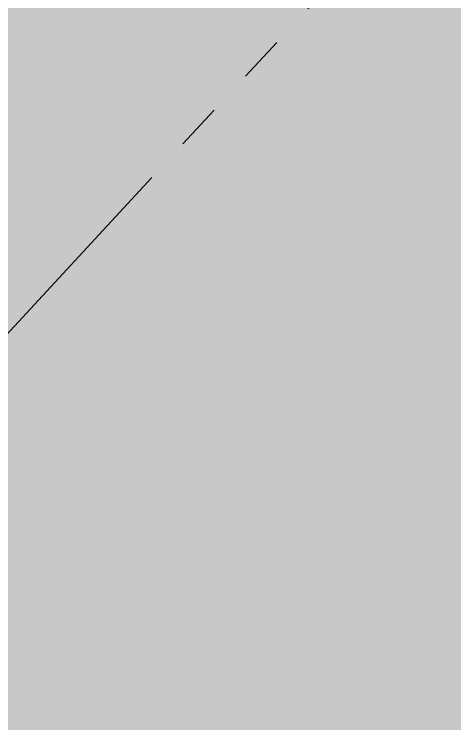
# Model space of a CAD drawing. Header units: inches. Extents: x 248001 to 248864, y 535757 to 536301.
# Drawn here: x 248109.46 to 248110.658, y 536115.248 to 536117.176 of the extents above; entities that cross this region are included whole.
import ezdxf

# ---------------------------------------------------------------- set-up
doc = ezdxf.new("R2010")
doc.units = ezdxf.units.IN
doc.header["$MEASUREMENT"] = 0
doc.linetypes.add('PHANTOM2', pattern=[1.25, 0.625, -0.125, 0.125, -0.125, 0.125, -0.125])
doc.layers.add('E1 precinct', color=88, linetype='Continuous')
doc.layers.add('New Footpath', color=25, linetype='PHANTOM2', lineweight=20)

msp = doc.modelspace()

# ---------------------------------------------------------------- hatches: boundary and pattern name
at = {"layer": 'E1 precinct', "transparency": 33554572}
h = msp.add_hatch(color=256, dxfattribs=at)
h.dxf.hatch_style = 1
h.paths.add_polyline_path([(248116.6829, 536105.5895), (248117.4415, 536105.7253), (248118.0397, 536105.5895), (248118.6211, 536104.6205), (248118.8953, 536103.1561), (248118.8397, 536102.6278), (248120.646, 536105.9563), (248122.005, 536109.4033), (248120.1059, 536110.2214), (248118.7382, 536110.2985), (248117.6264, 536110.6831), (248116.9393, 536110.8438), (248114.5944, 536111.6206), (248112.7828, 536112.6558), (248110.1311, 536113.2198), (248109.5871, 536113.5203), (248101.2442, 536104.5038), (248108.5449, 536094.0675), (248110.7377, 536097.4299), (248111.2561, 536098.2247), (248112.2929, 536101.3929), (248113.0005, 536102.4885), (248115.5201, 536103.8453), (248116.2971, 536105.2457)])
h.paths.add_polyline_path([(248107.8283, 536114.5644), (248106.2799, 536115.5645), (248104.4355, 536116.2706), (248103.1763, 536115.3665), (248101.5745, 536113.8817), (248100.3209, 536112.3777), (248099.5457, 536111.2149), (248099.3457, 536110.2181), (248099.6209, 536107.9143), (248099.5444, 536106.9337), (248100.0711, 536106.1808)])
h.paths.add_polyline_path([(248122.0215, 536129.9036), (248121.2527, 536129.4333), (248119.6124, 536128.6876), (248118.3029, 536127.3941), (248117.2993, 536126.8383), (248114.9303, 536123.7163), (248113.6939, 536122.4559), (248108.4611, 536119.1611), (248104.4355, 536116.2706), (248106.2799, 536115.5645), (248107.8283, 536114.5644)])
h = msp.add_hatch(color=256, dxfattribs=at)
h.dxf.hatch_style = 1
h.paths.add_polyline_path([(248116.6829, 536105.5895), (248117.4415, 536105.7253), (248118.0397, 536105.5895), (248118.6211, 536104.6205), (248118.8953, 536103.1561), (248118.8397, 536102.6278), (248120.646, 536105.9563), (248122.005, 536109.4033), (248120.1059, 536110.2214), (248118.7382, 536110.2985), (248117.6264, 536110.6831), (248116.9393, 536110.8438), (248114.5944, 536111.6206), (248112.7828, 536112.6558), (248110.1311, 536113.2198), (248109.5871, 536113.5203), (248101.2442, 536104.5038), (248108.5449, 536094.0675), (248110.7377, 536097.4299), (248111.2561, 536098.2247), (248112.2929, 536101.3929), (248113.0005, 536102.4885), (248115.5201, 536103.8453), (248116.2971, 536105.2457)])
h.paths.add_polyline_path([(248107.8283, 536114.5644), (248106.2799, 536115.5645), (248104.4355, 536116.2706), (248103.1763, 536115.3665), (248101.5745, 536113.8817), (248100.3209, 536112.3777), (248099.5457, 536111.2149), (248099.3457, 536110.2181), (248099.6209, 536107.9143), (248099.5444, 536106.9337), (248100.0711, 536106.1808)])
h.paths.add_polyline_path([(248122.0215, 536129.9036), (248121.2527, 536129.4333), (248119.6124, 536128.6876), (248118.3029, 536127.3941), (248117.2993, 536126.8383), (248114.9303, 536123.7163), (248113.6939, 536122.4559), (248108.4611, 536119.1611), (248104.4355, 536116.2706), (248106.2799, 536115.5645), (248107.8283, 536114.5644)])
at = {"layer": 'New Footpath', "lineweight": 40, "transparency": 33554585}
h = msp.add_hatch(color=256, dxfattribs=at)
h.dxf.hatch_style = 1
h.paths.add_polyline_path([(248195.0499, 536193.9703), (248193.4309, 536195.231), (248167.3141, 536173.9606), (248135.5687, 536144.5445), (248100.0711, 536106.1808), (248101.2442, 536104.5038), (248136.9844, 536143.1297), (248168.6266, 536172.4502)])
h = msp.add_hatch(color=256, dxfattribs=at)
h.dxf.hatch_style = 1
h.paths.add_polyline_path([(248195.0499, 536193.9703), (248193.4309, 536195.231), (248167.3141, 536173.9606), (248135.5687, 536144.5445), (248100.0711, 536106.1808), (248101.2442, 536104.5038), (248136.9844, 536143.1297), (248168.6266, 536172.4502)])

# ---------------------------------------------------------------- linework, layer by layer
at = {"layer": 'New Footpath', "lineweight": 20}
msp.add_lwpolyline([(248100.0711, 536106.1808), (248135.5687, 536144.5445), (248167.3141, 536173.9606), (248193.4309, 536195.231)], dxfattribs=at)
msp.add_lwpolyline([(248100.0711, 536106.1808), (248135.5687, 536144.5445), (248167.3141, 536173.9606), (248193.4309, 536195.231)], dxfattribs=at)

doc.saveas('drawing.dxf')
